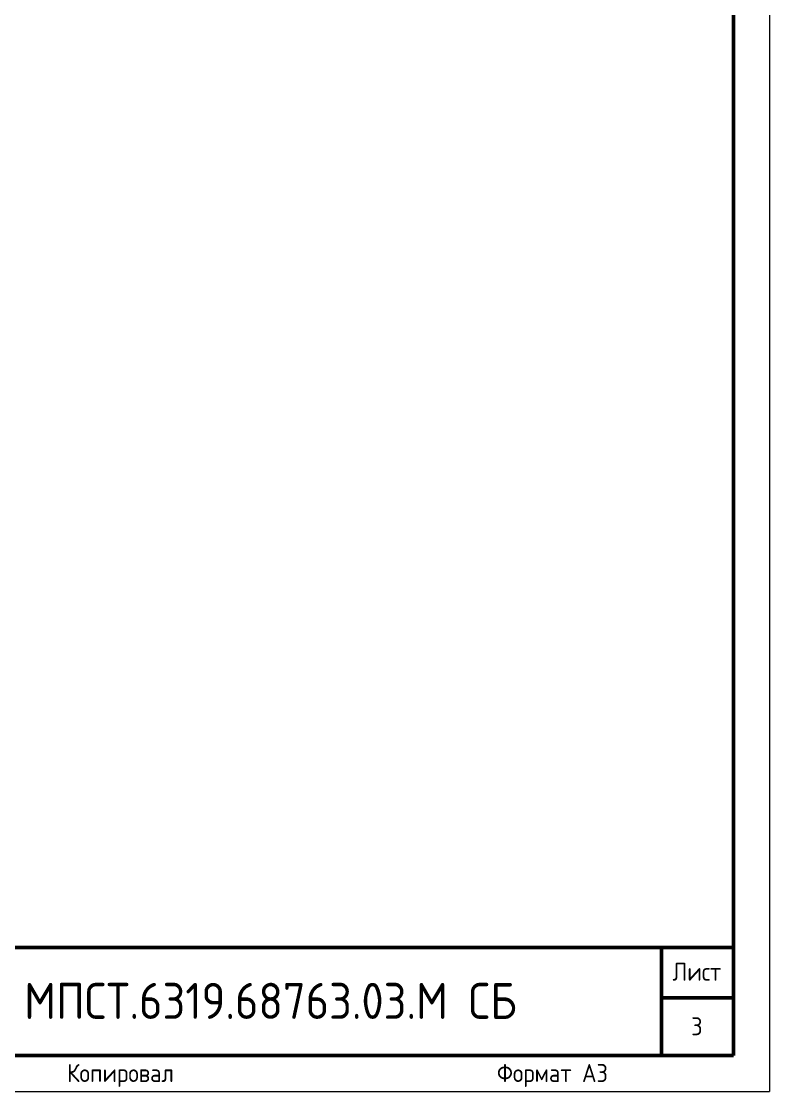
# Model space of a CAD drawing. Header units: inches. Extents: x 10 to 430, y -15 to 282.
# Drawn here: x 325.9 to 429.8, y -15 to 133.5 of the extents above; entities that cross this region are included whole.
import ezdxf

# ---------------------------------------------------------------- set-up
doc = ezdxf.new("R2010")
doc.units = ezdxf.units.IN
doc.header["$MEASUREMENT"] = 0
doc.layers.add('ОСНОВНОЙ', color=7, linetype='Continuous', lineweight=25)
doc.styles.add('СПДС', font='isocpeur.ttf', dxfattribs={"width": 0.9})

msp = doc.modelspace()

# ---------------------------------------------------------------- linework, layer by layer
at = {"color": 7, "linetype": 'Continuous', "lineweight": 18}
for p in [(429.83, 281.96), (9.83, -15.04)]:
    msp.add_line(p, (429.83, -15.04), dxfattribs=at)
at = {"color": 7, "linetype": 'Continuous', "lineweight": 50}
for p, q in [((424.83, 276.96), (424.83, -10.04)), ((239.83, 4.96), (424.83, 4.96)), ((414.83, 4.96), (414.83, -10.04)), ((414.83, -2.04), (424.83, -2.04)), ((29.83, -10.04), (424.83, -10.04))]:
    msp.add_line(p, q, dxfattribs=at)
at = {"color": 7, "linetype": 'Continuous', "lineweight": 25}
msp.add_line((414.83, 4.96), (414.83, -10.04), dxfattribs=at)
at = {"layer": 'ОСНОВНОЙ', "linetype": 'Continuous', "lineweight": 18}
for p, q in [((424.83, 276.96), (424.83, -10.04)), ((424.83, -10.04), (29.83, -10.04))]:
    msp.add_line(p, q, dxfattribs=at)

# ---------------------------------------------------------------- texts
at = {"color": 7, "linetype": 'Continuous', "lineweight": 0, "attachment_point": 2, "style": 'СПДС'}
for s, insert, char_height in [('Лист', (419.73, 2.85), 2.5), ('{\\H1.42857x;МПСТ.6319.68763.03.М СБ}', (360.53, 0.05), 3.5), ('3', (419.73, -4.72), 2.5), ('Копировал', (339.7, -11.21), 2.5), ('Формат А3', (399.68, -11.21), 2.5)]:
    msp.add_mtext(s, dxfattribs=dict(at, insert=insert, char_height=char_height))

doc.saveas('drawing.dxf')
